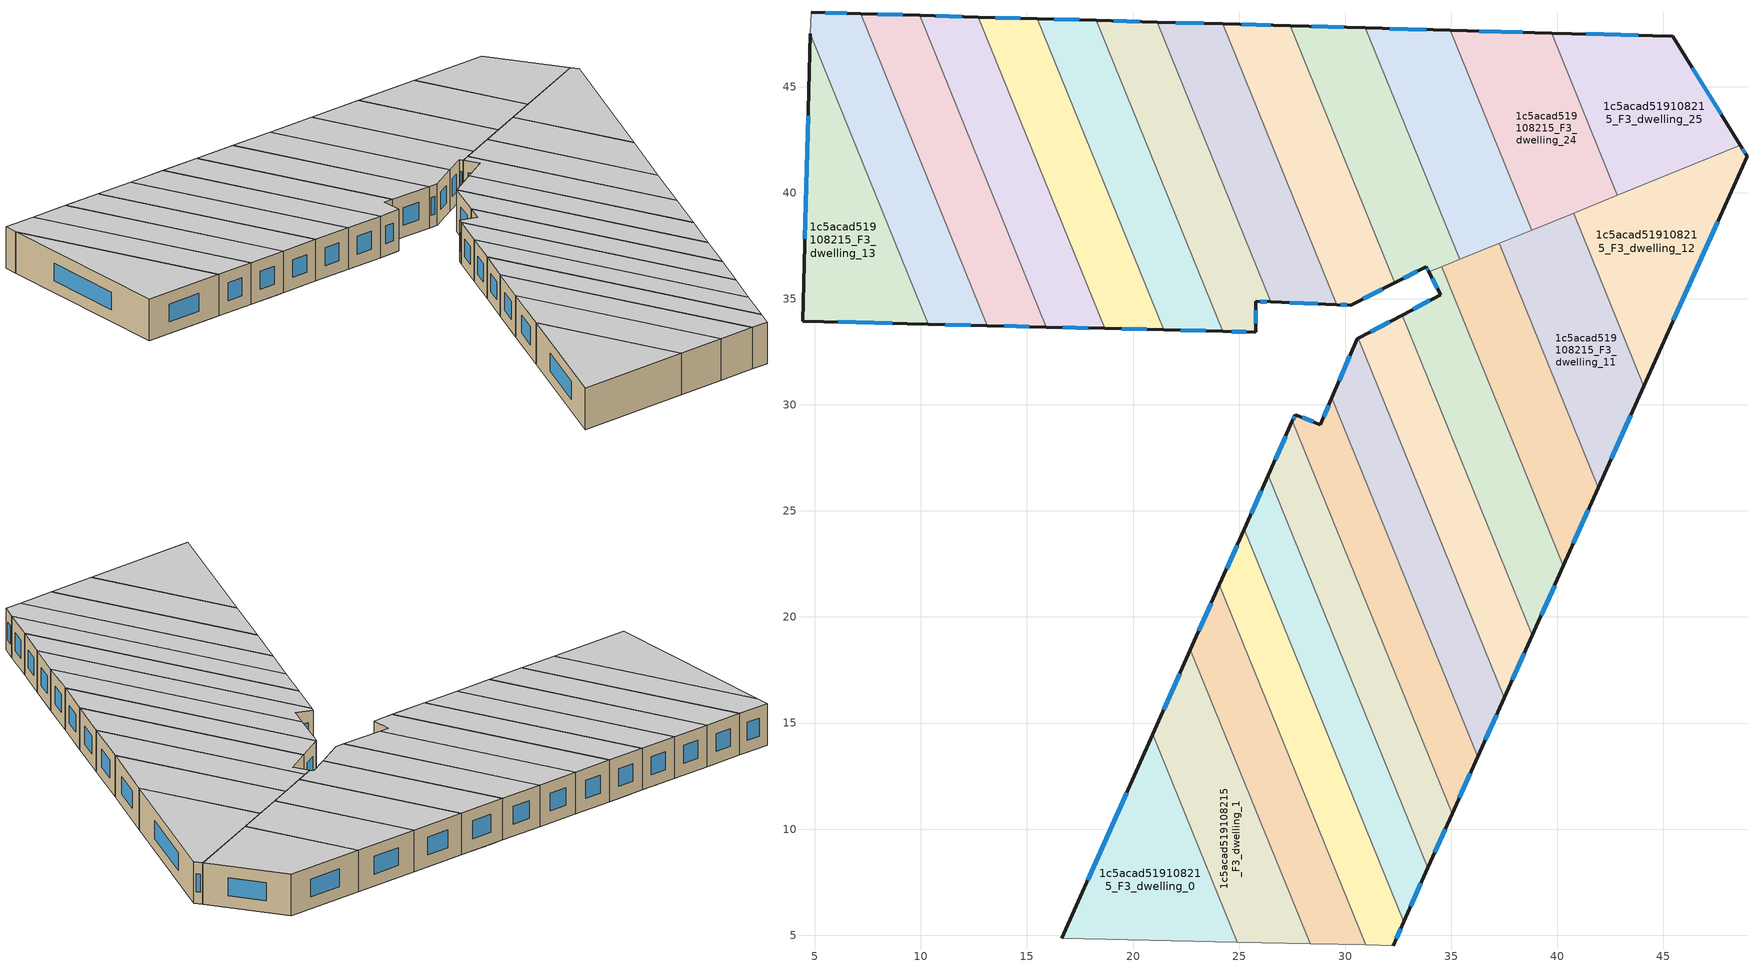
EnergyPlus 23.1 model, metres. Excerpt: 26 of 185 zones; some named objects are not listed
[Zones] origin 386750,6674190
1c5acad519108215_F3_dwelling_0
 floor to 1c5acad519108215_F2_dwelling_0 (EU_floor_Construction): 20.93,14.48 24.91,4.67 16.63,4.85 z9
 wall outside (EU_wall_Construction): 20.93,14.48 16.63,4.85 z9:12
 wall adiabatic (EU_wall_Construction): 16.63,4.85 24.91,4.67 z9:12
 wall to 1c5acad519108215_F3_dwelling_1 (EU_wall_Construction): 24.91,4.67 20.93,14.48 z9:12
 window (EU_Window_Construction): 19.7,11.72 17.86,7.6 z9.86:11.14
 ceiling to 1c5acad519108215_F4_dwelling_0 (EU_floor_Construction): 24.91,4.67 20.93,14.48 16.63,4.85 z12
1c5acad519108215_F3_dwelling_1
 floor to 1c5acad519108215_F2_dwelling_1 (EU_floor_Construction): 22.71,18.46 28.34,4.59 24.91,4.67 20.93,14.48 z9
 wall outside (EU_wall_Construction): 22.71,18.46 20.93,14.48 z9:12
 wall to 1c5acad519108215_F3_dwelling_2 (EU_wall_Construction): 28.34,4.59 22.71,18.46 z9:12
 wall adiabatic (EU_wall_Construction): 24.91,4.67 28.34,4.59 z9:12
 window (EU_Window_Construction): 22.2,17.33 21.44,15.62 z9.86:11.14
 ceiling to 1c5acad519108215_F4_dwelling_1 (EU_floor_Construction): 28.34,4.59 22.71,18.46 20.93,14.48 24.91,4.67 z12
1c5acad519108215_F3_dwelling_10
 floor to 1c5acad519108215_F2_dwelling_10 (EU_floor_Construction): 37.26,37.61 41.94,26.1 40.29,22.42 34.56,36.51 z9
 wall outside (EU_wall_Construction): 40.29,22.42 41.94,26.1 z9:12
 wall to 1c5acad519108215_F3_dwelling_9 (EU_wall_Construction): 34.56,36.51 40.29,22.42 z9:12
 wall to 1c5acad519108215_F3_dwelling_11 (EU_wall_Construction): 41.94,26.1 37.26,37.61 z9:12
 wall to 1c5acad519108215_F3_dwelling_23 (EU_wall_Construction): 37.26,37.61 35.39,36.85 z9:12
 wall to 1c5acad519108215_F3_dwelling_22 (EU_wall_Construction): 35.39,36.85 34.56,36.51 z9:12
 window (EU_Window_Construction): 40.76,23.47 41.47,25.05 z9.86:11.14
 ceiling to 1c5acad519108215_F4_dwelling_10 (EU_floor_Construction): 40.29,22.42 41.94,26.1 37.26,37.61 34.56,36.51 z12
1c5acad519108215_F3_dwelling_11
 floor to 1c5acad519108215_F2_dwelling_11 (EU_floor_Construction): 40.78,39.04 44.09,30.88 41.94,26.1 37.26,37.61 z9
 wall outside (EU_wall_Construction): 41.94,26.1 44.09,30.88 z9:12
 wall to 1c5acad519108215_F3_dwelling_12 (EU_wall_Construction): 44.09,30.88 40.78,39.04 z9:12
 wall to 1c5acad519108215_F3_dwelling_24 (EU_wall_Construction): 40.78,39.04 38.79,38.23 z9:12
 wall to 1c5acad519108215_F3_dwelling_23 (EU_wall_Construction): 38.79,38.23 37.26,37.61 z9:12
 window (EU_Window_Construction): 42.55,27.46 43.47,29.52 z9.86:11.14
 ceiling to 1c5acad519108215_F4_dwelling_11 (EU_floor_Construction): 41.94,26.1 44.09,30.88 40.78,39.04 37.26,37.61 z12
1c5acad519108215_F3_dwelling_12
 floor to 1c5acad519108215_F2_dwelling_12 (EU_floor_Construction): 48.62,42.23 48.94,41.71 44.09,30.88 40.78,39.04 z9
 wall outside (EU_wall_Construction): 44.09,30.88 48.94,41.71 48.62,42.23 z9:12
 wall to 1c5acad519108215_F3_dwelling_25 (EU_wall_Construction): 48.62,42.23 42.84,39.87 z9:12
 wall to 1c5acad519108215_F3_dwelling_24 (EU_wall_Construction): 42.84,39.88 40.77,39.04 z9:12
 window (EU_Window_Construction): 48.85,41.86 48.71,42.08 / 45.47,33.98 47.55,38.62 z9.86:11.14
 ceiling to 1c5acad519108215_F4_dwelling_12 (EU_floor_Construction): 44.09,30.88 48.94,41.71 48.62,42.23 40.78,39.04 z12
1c5acad519108215_F3_dwelling_13
 floor to 1c5acad519108215_F2_dwelling_13 (EU_floor_Construction): 4.78,47 10.14,33.81 4.42,33.95 z9
 floor to 1c5acad519108215_F2_dwelling_14 (EU_floor_Construction): 4.8,47.49 10.36,33.8 10.14,33.81 4.78,47 z9
 wall outside (EU_wall_Construction): 4.8,47.49 4.42,33.95 10.36,33.8 z9:12
 wall to 1c5acad519108215_F3_dwelling_14 (EU_wall_Construction): 10.36,33.8 4.8,47.49 z9:12
 window (EU_Window_Construction): 6.12,33.91 8.66,33.84 / 4.69,43.62 4.53,37.82 z9.86:11.14
 ceiling to 1c5acad519108215_F4_dwelling_13 (EU_floor_Construction): 10.36,33.8 4.8,47.49 4.42,33.95 z12
1c5acad519108215_F3_dwelling_14
 floor to 1c5acad519108215_F2_dwelling_14 (EU_floor_Construction): 6.78,48.44 12.74,33.75 10.36,33.8 4.8,47.49 4.83,48.5 z9
 floor to 1c5acad519108215_F2_dwelling_15 (EU_floor_Construction): 7.17,48.43 13.14,33.74 12.74,33.75 6.78,48.44 z9
 wall outside (EU_wall_Construction): 7.17,48.43 4.83,48.5 / 10.36,33.8 13.14,33.74 z9:12
 wall to 1c5acad519108215_F3_dwelling_15 (EU_wall_Construction): 13.14,33.74 7.17,48.43 z9:12
 wall adiabatic (EU_wall_Construction): 4.83,48.5 4.8,47.49 z9:12
 window (EU_Window_Construction): 6.5,48.45 5.5,48.48 / 11.15,33.78 12.35,33.75 z9.86:11.14
 ceiling to 1c5acad519108215_F4_dwelling_14 (EU_floor_Construction): 13.14,33.74 7.17,48.43 4.83,48.5 4.8,47.49 10.36,33.8 z12
1c5acad519108215_F3_dwelling_15
 floor to 1c5acad519108215_F2_dwelling_16 (EU_floor_Construction): 9.94,48.35 15.91,33.67 15.31,33.68 9.35,48.37 z9
 floor adiabatic (EU_floor_Construction): 9.94,48.35 9.35,48.37 15.31,33.68 13.14,33.74 7.17,48.43 z9
 wall outside (EU_wall_Construction): 13.14,33.74 15.91,33.67 / 9.94,48.35 7.17,48.43 z9:12
 wall to 1c5acad519108215_F3_dwelling_16 (EU_wall_Construction): 15.91,33.67 9.94,48.35 z9:12
 window (EU_Window_Construction): 13.93,33.72 15.12,33.69 / 9.15,48.38 7.96,48.41 z9.86:11.14
 ceiling to 1c5acad519108215_F4_dwelling_15 (EU_floor_Construction): 15.91,33.67 9.94,48.35 7.17,48.43 13.14,33.74 z12
1c5acad519108215_F3_dwelling_16
 floor adiabatic (EU_floor_Construction): 12.71,48.28 18.68,33.6 15.91,33.67 9.94,48.35 z9
 wall outside (EU_wall_Construction): 15.91,33.67 18.68,33.6 / 12.71,48.28 9.94,48.35 z9:12
 wall to 1c5acad519108215_F3_dwelling_17 (EU_wall_Construction): 18.68,33.6 12.71,48.28 z9:12
 window (EU_Window_Construction): 16.7,33.65 17.88,33.62 / 11.92,48.3 10.73,48.33 z9.86:11.14
 ceiling to 1c5acad519108215_F4_dwelling_16 (EU_floor_Construction): 18.68,33.6 12.71,48.28 9.94,48.35 15.91,33.67 z12
1c5acad519108215_F3_dwelling_17
 floor adiabatic (EU_floor_Construction): 14.5,48.23 20.46,33.56 18.68,33.6 12.71,48.28 z9
 floor to 1c5acad519108215_F2_dwelling_18 (EU_floor_Construction): 15.49,48.2 21.45,33.53 20.46,33.56 14.5,48.23 z9
 wall outside (EU_wall_Construction): 18.68,33.6 21.45,33.53 / 15.49,48.2 12.71,48.28 z9:12
 wall to 1c5acad519108215_F3_dwelling_18 (EU_wall_Construction): 21.45,33.53 15.49,48.2 z9:12
 window (EU_Window_Construction): 19.47,33.58 20.66,33.55 / 14.7,48.22 13.51,48.25 z9.86:11.14
 ceiling to 1c5acad519108215_F4_dwelling_17 (EU_floor_Construction): 21.45,33.53 15.49,48.2 12.71,48.28 18.68,33.6 z12
1c5acad519108215_F3_dwelling_18
 floor to 1c5acad519108215_F2_dwelling_18 (EU_floor_Construction): 17.08,48.15 23.03,33.49 21.45,33.53 15.49,48.2 z9
 floor to 1c5acad519108215_F2_dwelling_19 (EU_floor_Construction): 18.27,48.12 24.22,33.46 23.03,33.49 17.08,48.15 z9
 wall outside (EU_wall_Construction): 21.45,33.53 24.22,33.46 / 18.27,48.12 15.49,48.2 z9:12
 wall to 1c5acad519108215_F3_dwelling_19 (EU_wall_Construction): 24.22,33.46 18.27,48.12 z9:12
 window (EU_Window_Construction): 22.24,33.51 23.43,33.48 / 17.47,48.14 16.28,48.18 z9.86:11.14
 ceiling to 1c5acad519108215_F4_dwelling_18 (EU_floor_Construction): 24.22,33.46 18.27,48.12 15.49,48.2 21.45,33.53 z12
1c5acad519108215_F3_dwelling_19
 floor to 1c5acad519108215_F2_dwelling_19 (EU_floor_Construction): 19.65,48.08 25.61,33.43 24.22,33.46 18.27,48.12 z9
 floor to 1c5acad519108215_F2_dwelling_20 (EU_floor_Construction): 21.15,48.04 26.5,34.85 25.79,34.88 25.78,33.43 25.61,33.43 19.65,48.08 z9
 wall outside (EU_wall_Construction): 21.15,48.04 18.27,48.12 / 24.22,33.46 25.78,33.43 25.79,34.88 26.5,34.85 z9:12
 wall to 1c5acad519108215_F3_dwelling_20 (EU_wall_Construction): 26.5,34.85 21.15,48.04 z9:12
 window (EU_Window_Construction): 20.32,48.06 19.09,48.1 / 26,34.87 26.3,34.85 / 25.78,33.84 25.79,34.46 / 24.66,33.45 25.33,33.44 z9.86:11.14
 ceiling to 1c5acad519108215_F4_dwelling_19 (EU_floor_Construction): 25.78,33.43 25.79,34.88 26.5,34.85 21.15,48.04 18.27,48.12 24.22,33.46 z12
1c5acad519108215_F3_dwelling_2
 floor to 1c5acad519108215_F2_dwelling_2 (EU_floor_Construction): 24.08,21.53 30.98,4.54 28.34,4.59 22.71,18.46 z9
 wall outside (EU_wall_Construction): 24.08,21.53 22.71,18.46 z9:12
 wall to 1c5acad519108215_F3_dwelling_3 (EU_wall_Construction): 30.98,4.54 24.08,21.53 z9:12
 wall adiabatic (EU_wall_Construction): 28.34,4.59 30.98,4.54 z9:12
 window (EU_Window_Construction): 23.69,20.65 23.1,19.34 z9.86:11.14
 ceiling to 1c5acad519108215_F4_dwelling_2 (EU_floor_Construction): 30.98,4.54 24.08,21.53 22.71,18.46 28.34,4.59 z12
1c5acad519108215_F3_dwelling_20
 floor to 1c5acad519108215_F2_dwelling_21 (EU_floor_Construction): 24.23,47.96 29.6,34.73 27.83,34.8 22.47,48 z9
 floor to 1c5acad519108215_F2_dwelling_20 (EU_floor_Construction): 22.47,48 27.83,34.8 26.5,34.85 21.15,48.04 z9
 wall outside (EU_wall_Construction): 26.5,34.85 29.6,34.73 / 24.23,47.96 21.15,48.04 z9:12
 wall to 1c5acad519108215_F3_dwelling_21 (EU_wall_Construction): 29.6,34.73 24.23,47.96 z9:12
 window (EU_Window_Construction): 27.39,34.81 28.72,34.76 / 23.35,47.98 22.03,48.02 z9.86:11.14
 ceiling to 1c5acad519108215_F4_dwelling_20 (EU_floor_Construction): 29.6,34.73 24.23,47.96 21.15,48.04 26.5,34.85 z12
1c5acad519108215_F3_dwelling_21
 floor to 1c5acad519108215_F2_dwelling_21 (EU_floor_Construction): 25.33,47.93 30.62,34.91 30.91,35.03 30.27,34.7 29.6,34.73 24.23,47.96 z9
 floor adiabatic (EU_floor_Construction): 27.41,47.87 32.33,35.76 30.91,35.03 30.62,34.91 25.33,47.93 z9
 wall outside (EU_wall_Construction): 27.41,47.87 24.23,47.96 / 29.6,34.73 30.27,34.7 32.33,35.76 z9:12
 wall to 1c5acad519108215_F3_dwelling_22 (EU_wall_Construction): 32.33,35.76 27.41,47.87 z9:12
 window (EU_Window_Construction): 26.5,47.89 25.14,47.93 / 30.85,35 31.74,35.46 / 29.79,34.72 30.08,34.71 z9.86:11.14
 ceiling to 1c5acad519108215_F4_dwelling_21 (EU_floor_Construction): 32.33,35.76 27.41,47.87 24.23,47.96 29.6,34.73 30.27,34.7 z12
1c5acad519108215_F3_dwelling_22
 floor to 1c5acad519108215_F2_dwelling_23 (EU_floor_Construction): 30.96,47.77 35.39,36.85 33.94,36.26 33.81,36.52 33.13,36.17 28.39,47.84 z9
 floor to 1c5acad519108215_F2_dwelling_22 (EU_floor_Construction): 28.39,47.84 33.13,36.17 32.33,35.76 27.41,47.87 z9
 wall outside (EU_wall_Construction): 32.33,35.76 33.81,36.52 33.94,36.26 / 30.96,47.77 27.41,47.87 z9:12
 wall to 1c5acad519108215_F3_dwelling_23 (EU_wall_Construction): 35.39,36.85 30.96,47.77 z9:12
 wall to 1c5acad519108215_F3_dwelling_9 (EU_wall_Construction): 33.94,36.26 34.56,36.52 z9:12
 window (EU_Window_Construction): 33.85,36.44 33.91,36.34 / 32.75,35.97 33.39,36.3 / 29.94,47.8 28.42,47.84 z9.86:11.14
 ceiling to 1c5acad519108215_F4_dwelling_22 (EU_floor_Construction): 35.39,36.85 30.96,47.77 27.41,47.87 32.33,35.76 33.81,36.52 33.94,36.26 z12
1c5acad519108215_F3_dwelling_23
 floor to 1c5acad519108215_F2_dwelling_23 (EU_floor_Construction): 31.77,47.75 36.08,37.13 35.39,36.85 30.96,47.77 z9
 floor to 1c5acad519108215_F2_dwelling_24 (EU_floor_Construction): 34.96,47.66 38.79,38.23 36.08,37.13 31.77,47.75 z9
 wall outside (EU_wall_Construction): 34.96,47.66 30.96,47.77 z9:12
 wall to 1c5acad519108215_F3_dwelling_24 (EU_wall_Construction): 38.79,38.23 34.96,47.66 z9:12
 window (EU_Window_Construction): 33.82,47.69 32.1,47.74 z9.86:11.14
 ceiling to 1c5acad519108215_F4_dwelling_23 (EU_floor_Construction): 38.79,38.23 34.96,47.66 30.96,47.77 35.39,36.85 z12
1c5acad519108215_F3_dwelling_24
 floor to 1c5acad519108215_F2_dwelling_25 (EU_floor_Construction): 39.73,47.52 42.83,39.88 39.32,38.45 35.58,47.64 z9
 floor to 1c5acad519108215_F2_dwelling_24 (EU_floor_Construction): 35.58,47.64 39.32,38.45 38.79,38.23 34.96,47.66 z9
 wall outside (EU_wall_Construction): 39.73,47.53 34.96,47.66 z9:12
 wall to 1c5acad519108215_F3_dwelling_25 (EU_wall_Construction): 42.84,39.88 39.73,47.53 z9:12
 window (EU_Window_Construction): 38.36,47.56 36.32,47.62 z9.86:11.14
 ceiling to 1c5acad519108215_F4_dwelling_24 (EU_floor_Construction): 42.84,39.88 39.73,47.53 34.96,47.66 38.79,38.23 z12
1c5acad519108215_F3_dwelling_25
 floor to 1c5acad519108215_F2_dwelling_26 (EU_floor_Construction): 45.45,47.37 48.62,42.23 43.16,40.01 40.11,47.51 z9
 floor to 1c5acad519108215_F2_dwelling_25 (EU_floor_Construction): 40.11,47.51 43.16,40.01 42.84,39.88 39.73,47.52 z9
 wall outside (EU_wall_Construction): 48.62,42.23 45.45,47.37 39.73,47.53 z9:12
 window (EU_Window_Construction): 43.81,47.41 41.36,47.48 / 47.72,43.7 46.36,45.9 z9.86:11.14
 ceiling to 1c5acad519108215_F4_dwelling_25 (EU_floor_Construction): 48.62,42.23 45.45,47.37 39.73,47.53 42.84,39.88 z12
1c5acad519108215_F3_dwelling_3
 floor to 1c5acad519108215_F2_dwelling_3 (EU_floor_Construction): 25.24,24.14 32.76,5.63 32.26,4.51 30.98,4.54 24.08,21.53 z9
 wall outside (EU_wall_Construction): 25.24,24.14 24.08,21.53 / 32.26,4.51 32.76,5.63 z9:12
 wall to 1c5acad519108215_F3_dwelling_4 (EU_wall_Construction): 32.76,5.63 25.24,24.14 z9:12
 wall adiabatic (EU_wall_Construction): 30.98,4.54 32.26,4.51 z9:12
 window (EU_Window_Construction): 24.91,23.39 24.41,22.27 / 32.4,4.83 32.62,5.31 z9.86:11.14
 ceiling to 1c5acad519108215_F4_dwelling_3 (EU_floor_Construction): 32.26,4.51 32.76,5.63 25.24,24.14 24.08,21.53 30.98,4.54 z12
1c5acad519108215_F3_dwelling_4
 floor to 1c5acad519108215_F2_dwelling_4 (EU_floor_Construction): 26.38,26.69 33.9,8.17 32.76,5.63 25.24,24.14 z9
 wall outside (EU_wall_Construction): 32.76,5.63 33.9,8.17 / 26.38,26.69 25.24,24.14 z9:12
 wall to 1c5acad519108215_F3_dwelling_5 (EU_wall_Construction): 33.9,8.17 26.38,26.69 z9:12
 window (EU_Window_Construction): 33.09,6.36 33.57,7.45 / 26.05,25.96 25.57,24.87 z9.86:11.14
 ceiling to 1c5acad519108215_F4_dwelling_4 (EU_floor_Construction): 32.76,5.63 33.9,8.17 26.38,26.69 25.24,24.14 z12
1c5acad519108215_F3_dwelling_5
 floor to 1c5acad519108215_F2_dwelling_5 (EU_floor_Construction): 27.52,29.24 35.04,10.71 33.9,8.17 26.38,26.69 z9
 wall outside (EU_wall_Construction): 33.9,8.17 35.04,10.71 / 27.52,29.24 26.38,26.69 z9:12
 wall to 1c5acad519108215_F3_dwelling_6 (EU_wall_Construction): 35.04,10.71 27.52,29.24 z9:12
 window (EU_Window_Construction): 34.23,8.9 34.72,9.99 / 27.19,28.51 26.7,27.42 z9.86:11.14
 ceiling to 1c5acad519108215_F4_dwelling_5 (EU_floor_Construction): 33.9,8.17 35.04,10.71 27.52,29.24 26.38,26.69 z12
1c5acad519108215_F3_dwelling_6
 floor to 1c5acad519108215_F2_dwelling_6 (EU_floor_Construction): 29.38,30.34 36.25,13.42 35.04,10.71 27.52,29.24 27.65,29.54 28.82,29.06 z9
 wall outside (EU_wall_Construction): 35.04,10.71 36.25,13.42 / 29.38,30.34 28.82,29.06 27.65,29.54 27.52,29.24 z9:12
 wall to 1c5acad519108215_F3_dwelling_7 (EU_wall_Construction): 36.25,13.42 29.38,30.34 z9:12
 window (EU_Window_Construction): 35.39,11.49 35.91,12.64 / 27.61,29.46 27.56,29.33 / 28.49,29.2 27.99,29.4 / 29.22,29.98 28.98,29.43 z9.86:11.14
 ceiling to 1c5acad519108215_F4_dwelling_6 (EU_floor_Construction): 35.04,10.71 36.25,13.42 29.38,30.34 28.82,29.06 27.65,29.54 27.52,29.24 z12
1c5acad519108215_F3_dwelling_7
 floor to 1c5acad519108215_F2_dwelling_7 (EU_floor_Construction): 30.61,33.14 37.5,16.19 36.25,13.42 29.38,30.34 30.57,33.11 z9
 wall outside (EU_wall_Construction): 36.25,13.42 37.5,16.19 / 30.61,33.14 30.57,33.11 29.38,30.34 z9:12
 wall to 1c5acad519108215_F3_dwelling_8 (EU_wall_Construction): 37.5,16.19 30.61,33.14 z9:12
 window (EU_Window_Construction): 36.61,14.21 37.14,15.4 / 30.23,32.32 29.72,31.14 z9.86:11.14
 ceiling to 1c5acad519108215_F4_dwelling_7 (EU_floor_Construction): 36.25,13.42 37.5,16.19 30.61,33.14 30.57,33.11 29.38,30.34 z12
1c5acad519108215_F3_dwelling_8
 floor to 1c5acad519108215_F2_dwelling_8 (EU_floor_Construction): 32.68,34.23 38.82,19.13 37.5,16.19 30.61,33.14 z9
 wall outside (EU_wall_Construction): 32.68,34.23 30.61,33.14 / 37.5,16.19 38.82,19.13 z9:12
 wall to 1c5acad519108215_F3_dwelling_9 (EU_wall_Construction): 38.82,19.13 32.68,34.23 z9:12
 window (EU_Window_Construction): 32.09,33.92 31.21,33.45 / 37.87,17.03 38.44,18.29 z9.86:11.14
 ceiling to 1c5acad519108215_F4_dwelling_8 (EU_floor_Construction): 37.5,16.19 38.82,19.13 32.68,34.23 30.61,33.14 z12
1c5acad519108215_F3_dwelling_9
 floor to 1c5acad519108215_F2_dwelling_9 (EU_floor_Construction): 34.56,36.51 40.29,22.42 38.82,19.13 32.68,34.23 34.5,35.19 33.94,36.26 z9
 wall outside (EU_wall_Construction): 38.82,19.13 40.29,22.42 / 33.94,36.26 34.5,35.19 32.68,34.23 z9:12
 window (EU_Window_Construction): 39.24,20.07 39.87,21.48 / 33.98,34.92 33.2,34.51 / 34.1,35.96 34.34,35.5 z9.86:11.14
 ceiling to 1c5acad519108215_F4_dwelling_9 (EU_floor_Construction): 38.82,19.13 40.29,22.42 34.56,36.51 33.94,36.26 34.5,35.19 32.68,34.23 z12
[Building]
EU S2 Campaign: North Axis=0; Terrain=City; Solar Distribution=FullExterior
[Site:Location]
Helsinki-Vantaa.AP: Latitude=60.317; Longitude=24.963; Time Zone=2; Elevation=54.6
[SizingPeriod:WeatherFileDays]
AnnualSizingPeriod: Begin Month=1; Begin Day of Month=1; End Month=12; End Day of Month=31; Day of Week for Start Day=Monday; Use Weather File Daylight Saving Period=No; Use Weather File Rain and Snow Indicators=No
[MATERIAL]
EU_InternalMass_Material: Roughness=MediumRough; Thickness=0.1; Conductivity=1; Density=1800; Specific Heat=900; Thermal Absorptance=0.9; Solar Absorptance=0.7; Visible Absorptance=0.7
[MATERIAL:NOMASS] Roughness=MediumRough; Thermal Absorptance=0.9; Solar Absorptance=0.7; Visible Absorptance=0.7
Name | Thermal Resistance
EU_wall_NoMass | 1.10183
EU_floor_NoMass | 1.70606
[WINDOWMATERIAL:SIMPLEGLAZINGSYSTEM]
EU_Window_SimpleGlazing: UFactor=3.11035; Solar Heat Gain Coefficient=0.8; Visible Transmittance=0.8
[CONSTRUCTION]
EU_wall_Construction: EU_wall_NoMass
EU_floor_Construction: EU_floor_NoMass
EU_Window_Construction: EU_Window_SimpleGlazing
EU_InternalMass_Construction: EU_InternalMass_Material
[ZONE] Type=1; Multiplier=1; Ceiling Height=autocalculate; Floor Area=autocalculate; Part of Total Floor Area=Yes
Name | Volume
1c5acad519108215_F3_dwelling_0 | 120.739
1c5acad519108215_F3_dwelling_1 | 120.759
1c5acad519108215_F3_dwelling_10; 1c5acad519108215_F3_dwelling_12 | 120.743
1c5acad519108215_F3_dwelling_11 | 120.72
1c5acad519108215_F3_dwelling_13 | 120.735
1c5acad519108215_F3_dwelling_14; 1c5acad519108215_F3_dwelling_4 | 120.749
1c5acad519108215_F3_dwelling_15 | 120.772
1c5acad519108215_F3_dwelling_16 | 120.729
1c5acad519108215_F3_dwelling_17 | 120.756
1c5acad519108215_F3_dwelling_18 | 120.74
1c5acad519108215_F3_dwelling_19 | 120.725
1c5acad519108215_F3_dwelling_2 | 120.761
1c5acad519108215_F3_dwelling_20 | 120.754
1c5acad519108215_F3_dwelling_21 | 120.837
1c5acad519108215_F3_dwelling_22; 1c5acad519108215_F3_dwelling_6 | 120.732
1c5acad519108215_F3_dwelling_23 | 120.753
1c5acad519108215_F3_dwelling_24 | 120.724
1c5acad519108215_F3_dwelling_25; 1c5acad519108215_F3_dwelling_9 | 120.752
1c5acad519108215_F3_dwelling_3 | 120.679
1c5acad519108215_F3_dwelling_5 | 120.764
1c5acad519108215_F3_dwelling_7 | 120.77
1c5acad519108215_F3_dwelling_8 | 120.693
[INTERNALMASS] Construction=EU_InternalMass_Construction
Name | Zone or ZoneList | Surface Area
1c5acad519108215_F3_dwelling_0_EU_InternalMass | 1c5acad519108215_F3_dwelling_0 | 40.2464
1c5acad519108215_F3_dwelling_1_EU_InternalMass | 1c5acad519108215_F3_dwelling_1 | 40.2529
1c5acad519108215_F3_dwelling_2_EU_InternalMass | 1c5acad519108215_F3_dwelling_2 | 40.2536
1c5acad519108215_F3_dwelling_3_EU_InternalMass | 1c5acad519108215_F3_dwelling_3 | 40.2266
1c5acad519108215_F3_dwelling_4_EU_InternalMass | 1c5acad519108215_F3_dwelling_4 | 40.2498
1c5acad519108215_F3_dwelling_5_EU_InternalMass | 1c5acad519108215_F3_dwelling_5 | 40.2547
1c5acad519108215_F3_dwelling_6_EU_InternalMass | 1c5acad519108215_F3_dwelling_6 | 40.2435
1c5acad519108215_F3_dwelling_7_EU_InternalMass | 1c5acad519108215_F3_dwelling_7 | 40.2566
1c5acad519108215_F3_dwelling_8_EU_InternalMass | 1c5acad519108215_F3_dwelling_8 | 40.231
1c5acad519108215_F3_dwelling_9_EU_InternalMass | 1c5acad519108215_F3_dwelling_9 | 40.2504
1c5acad519108215_F3_dwelling_10_EU_InternalMass | 1c5acad519108215_F3_dwelling_10 | 40.2476
1c5acad519108215_F3_dwelling_11_EU_InternalMass | 1c5acad519108215_F3_dwelling_11 | 40.2414
1c5acad519108215_F3_dwelling_12_EU_InternalMass | 1c5acad519108215_F3_dwelling_12 | 40.2478
1c5acad519108215_F3_dwelling_13_EU_InternalMass | 1c5acad519108215_F3_dwelling_13 | 40.2454
1c5acad519108215_F3_dwelling_14_EU_InternalMass | 1c5acad519108215_F3_dwelling_14 | 40.2499
1c5acad519108215_F3_dwelling_15_EU_InternalMass | 1c5acad519108215_F3_dwelling_15 | 40.2571
1c5acad519108215_F3_dwelling_16_EU_InternalMass | 1c5acad519108215_F3_dwelling_16 | 40.2427
1c5acad519108215_F3_dwelling_17_EU_InternalMass | 1c5acad519108215_F3_dwelling_17 | 40.252
1c5acad519108215_F3_dwelling_18_EU_InternalMass | 1c5acad519108215_F3_dwelling_18 | 40.2466
1c5acad519108215_F3_dwelling_19_EU_InternalMass | 1c5acad519108215_F3_dwelling_19 | 40.2419
1c5acad519108215_F3_dwelling_20_EU_InternalMass | 1c5acad519108215_F3_dwelling_20 | 40.2514
1c5acad519108215_F3_dwelling_21_EU_InternalMass | 1c5acad519108215_F3_dwelling_21 | 40.2799
1c5acad519108215_F3_dwelling_22_EU_InternalMass | 1c5acad519108215_F3_dwelling_22 | 40.2441
1c5acad519108215_F3_dwelling_23_EU_InternalMass | 1c5acad519108215_F3_dwelling_23 | 40.2509
1c5acad519108215_F3_dwelling_24_EU_InternalMass | 1c5acad519108215_F3_dwelling_24 | 40.2414
1c5acad519108215_F3_dwelling_25_EU_InternalMass | 1c5acad519108215_F3_dwelling_25 | 40.2508
[OTHEREQUIPMENT] Fuel Type=Electricity; Design Level Calculation Method=Watts/Area; Power per Zone Floor Area=1; Fraction Latent=0; Fraction Radiant=0; Fraction Lost=0; Carbon Dioxide Generation Rate=0; EndUse Subcategory=EU_Step8_InternalGains
Name | Zone or ZoneList or Space or SpaceList | Schedule
EU_Step8_InternalGain_1c5acad519108215_F3_dwelling_0_f000 | 1c5acad519108215_F3_dwelling_0 | EU_Step8_GainSchedule_1c5acad519108215_F3_dwelling_0_f000
EU_Step8_InternalGain_1c5acad519108215_F3_dwelling_1_f000 | 1c5acad519108215_F3_dwelling_1 | EU_Step8_GainSchedule_1c5acad519108215_F3_dwelling_1_f000
EU_Step8_InternalGain_1c5acad519108215_F3_dwelling_2_f000 | 1c5acad519108215_F3_dwelling_2 | EU_Step8_GainSchedule_1c5acad519108215_F3_dwelling_2_f000
EU_Step8_InternalGain_1c5acad519108215_F3_dwelling_3_f000 | 1c5acad519108215_F3_dwelling_3 | EU_Step8_GainSchedule_1c5acad519108215_F3_dwelling_3_f000
EU_Step8_InternalGain_1c5acad519108215_F3_dwelling_4_f000 | 1c5acad519108215_F3_dwelling_4 | EU_Step8_GainSchedule_1c5acad519108215_F3_dwelling_4_f000
EU_Step8_InternalGain_1c5acad519108215_F3_dwelling_5_f000 | 1c5acad519108215_F3_dwelling_5 | EU_Step8_GainSchedule_1c5acad519108215_F3_dwelling_5_f000
EU_Step8_InternalGain_1c5acad519108215_F3_dwelling_6_f000 | 1c5acad519108215_F3_dwelling_6 | EU_Step8_GainSchedule_1c5acad519108215_F3_dwelling_6_f000
EU_Step8_InternalGain_1c5acad519108215_F3_dwelling_7_f000 | 1c5acad519108215_F3_dwelling_7 | EU_Step8_GainSchedule_1c5acad519108215_F3_dwelling_7_f000
EU_Step8_InternalGain_1c5acad519108215_F3_dwelling_8_f000 | 1c5acad519108215_F3_dwelling_8 | EU_Step8_GainSchedule_1c5acad519108215_F3_dwelling_8_f000
EU_Step8_InternalGain_1c5acad519108215_F3_dwelling_9_f000 | 1c5acad519108215_F3_dwelling_9 | EU_Step8_GainSchedule_1c5acad519108215_F3_dwelling_9_f000
EU_Step8_InternalGain_1c5acad519108215_F3_dwelling_10_f000 | 1c5acad519108215_F3_dwelling_10 | EU_Step8_GainSchedule_1c5acad519108215_F3_dwelling_10_f000
EU_Step8_InternalGain_1c5acad519108215_F3_dwelling_11_f000 | 1c5acad519108215_F3_dwelling_11 | EU_Step8_GainSchedule_1c5acad519108215_F3_dwelling_11_f000
EU_Step8_InternalGain_1c5acad519108215_F3_dwelling_12_f000 | 1c5acad519108215_F3_dwelling_12 | EU_Step8_GainSchedule_1c5acad519108215_F3_dwelling_12_f000
EU_Step8_InternalGain_1c5acad519108215_F3_dwelling_13_f000 | 1c5acad519108215_F3_dwelling_13 | EU_Step8_GainSchedule_1c5acad519108215_F3_dwelling_13_f000
EU_Step8_InternalGain_1c5acad519108215_F3_dwelling_14_f000 | 1c5acad519108215_F3_dwelling_14 | EU_Step8_GainSchedule_1c5acad519108215_F3_dwelling_14_f000
EU_Step8_InternalGain_1c5acad519108215_F3_dwelling_15_f000 | 1c5acad519108215_F3_dwelling_15 | EU_Step8_GainSchedule_1c5acad519108215_F3_dwelling_15_f000
EU_Step8_InternalGain_1c5acad519108215_F3_dwelling_16_f000 | 1c5acad519108215_F3_dwelling_16 | EU_Step8_GainSchedule_1c5acad519108215_F3_dwelling_16_f000
EU_Step8_InternalGain_1c5acad519108215_F3_dwelling_17_f000 | 1c5acad519108215_F3_dwelling_17 | EU_Step8_GainSchedule_1c5acad519108215_F3_dwelling_17_f000
EU_Step8_InternalGain_1c5acad519108215_F3_dwelling_18_f000 | 1c5acad519108215_F3_dwelling_18 | EU_Step8_GainSchedule_1c5acad519108215_F3_dwelling_18_f000
EU_Step8_InternalGain_1c5acad519108215_F3_dwelling_19_f000 | 1c5acad519108215_F3_dwelling_19 | EU_Step8_GainSchedule_1c5acad519108215_F3_dwelling_19_f000
EU_Step8_InternalGain_1c5acad519108215_F3_dwelling_20_f000 | 1c5acad519108215_F3_dwelling_20 | EU_Step8_GainSchedule_1c5acad519108215_F3_dwelling_20_f000
EU_Step8_InternalGain_1c5acad519108215_F3_dwelling_21_f000 | 1c5acad519108215_F3_dwelling_21 | EU_Step8_GainSchedule_1c5acad519108215_F3_dwelling_21_f000
EU_Step8_InternalGain_1c5acad519108215_F3_dwelling_22_f000 | 1c5acad519108215_F3_dwelling_22 | EU_Step8_GainSchedule_1c5acad519108215_F3_dwelling_22_f000
EU_Step8_InternalGain_1c5acad519108215_F3_dwelling_23_f000 | 1c5acad519108215_F3_dwelling_23 | EU_Step8_GainSchedule_1c5acad519108215_F3_dwelling_23_f000
EU_Step8_InternalGain_1c5acad519108215_F3_dwelling_24_f000 | 1c5acad519108215_F3_dwelling_24 | EU_Step8_GainSchedule_1c5acad519108215_F3_dwelling_24_f000
EU_Step8_InternalGain_1c5acad519108215_F3_dwelling_25_f000 | 1c5acad519108215_F3_dwelling_25 | EU_Step8_GainSchedule_1c5acad519108215_F3_dwelling_25_f000
[ZONEVENTILATION:DESIGNFLOWRATE] Schedule=EU_AlwaysOn; Design Flow Rate Calculation Method=AirChanges/Hour; Air Changes per Hour=0.756316; Ventilation Type=Natural; Fan Pressure Rise=0; Fan Total Efficiency=1; Constant Term Coefficient=1; Temperature Term Coefficient=0; Velocity Term Coefficient=0; Velocity Squared Term Coefficient=0; Minimum Indoor Temperature=-100; Maximum Indoor Temperature=100; Delta Temperature=-100; Minimum Outdoor Temperature=-100; Maximum Outdoor Temperature=100; Maximum Wind Speed=40
Name | Zone or ZoneList or Space or SpaceList
EU_ConstantAir_1c5acad519108215_F3_dwelling_0 | 1c5acad519108215_F3_dwelling_0
EU_ConstantAir_1c5acad519108215_F3_dwelling_1 | 1c5acad519108215_F3_dwelling_1
EU_ConstantAir_1c5acad519108215_F3_dwelling_2 | 1c5acad519108215_F3_dwelling_2
EU_ConstantAir_1c5acad519108215_F3_dwelling_3 | 1c5acad519108215_F3_dwelling_3
EU_ConstantAir_1c5acad519108215_F3_dwelling_4 | 1c5acad519108215_F3_dwelling_4
EU_ConstantAir_1c5acad519108215_F3_dwelling_5 | 1c5acad519108215_F3_dwelling_5
EU_ConstantAir_1c5acad519108215_F3_dwelling_6 | 1c5acad519108215_F3_dwelling_6
EU_ConstantAir_1c5acad519108215_F3_dwelling_7 | 1c5acad519108215_F3_dwelling_7
EU_ConstantAir_1c5acad519108215_F3_dwelling_8 | 1c5acad519108215_F3_dwelling_8
EU_ConstantAir_1c5acad519108215_F3_dwelling_9 | 1c5acad519108215_F3_dwelling_9
EU_ConstantAir_1c5acad519108215_F3_dwelling_10 | 1c5acad519108215_F3_dwelling_10
EU_ConstantAir_1c5acad519108215_F3_dwelling_11 | 1c5acad519108215_F3_dwelling_11
EU_ConstantAir_1c5acad519108215_F3_dwelling_12 | 1c5acad519108215_F3_dwelling_12
EU_ConstantAir_1c5acad519108215_F3_dwelling_13 | 1c5acad519108215_F3_dwelling_13
EU_ConstantAir_1c5acad519108215_F3_dwelling_14 | 1c5acad519108215_F3_dwelling_14
EU_ConstantAir_1c5acad519108215_F3_dwelling_15 | 1c5acad519108215_F3_dwelling_15
EU_ConstantAir_1c5acad519108215_F3_dwelling_16 | 1c5acad519108215_F3_dwelling_16
EU_ConstantAir_1c5acad519108215_F3_dwelling_17 | 1c5acad519108215_F3_dwelling_17
EU_ConstantAir_1c5acad519108215_F3_dwelling_18 | 1c5acad519108215_F3_dwelling_18
EU_ConstantAir_1c5acad519108215_F3_dwelling_19 | 1c5acad519108215_F3_dwelling_19
EU_ConstantAir_1c5acad519108215_F3_dwelling_20 | 1c5acad519108215_F3_dwelling_20
EU_ConstantAir_1c5acad519108215_F3_dwelling_21 | 1c5acad519108215_F3_dwelling_21
EU_ConstantAir_1c5acad519108215_F3_dwelling_22 | 1c5acad519108215_F3_dwelling_22
EU_ConstantAir_1c5acad519108215_F3_dwelling_23 | 1c5acad519108215_F3_dwelling_23
EU_ConstantAir_1c5acad519108215_F3_dwelling_24 | 1c5acad519108215_F3_dwelling_24
EU_ConstantAir_1c5acad519108215_F3_dwelling_25 | 1c5acad519108215_F3_dwelling_25
[HVACTEMPLATE:ZONE:IDEALLOADSAIRSYSTEM] System Availability Schedule=EU_AlwaysOn; Maximum Heating Supply Air Temperature=50; Minimum Cooling Supply Air Temperature=13; Maximum Heating Supply Air Humidity Ratio=0.0156; Minimum Cooling Supply Air Humidity Ratio=0.0077; Heating Limit=NoLimit; Cooling Limit=NoLimit; Heating Availability Schedule=EU_AlwaysOn; Cooling Availability Schedule=EU_CoolingOff; Dehumidification Control Type=ConstantSensibleHeatRatio; Cooling Sensible Heat Ratio=0.7; Dehumidification Setpoint=60; Humidification Control Type=None; Humidification Setpoint=30; Outdoor Air Method=None; Outdoor Air Flow Rate per Person=0.00944; Outdoor Air Flow Rate per Zone Floor Area=0; Outdoor Air Flow Rate per Zone=0; Demand Controlled Ventilation Type=None; Outdoor Air Economizer Type=NoEconomizer; Heat Recovery Type=None; Sensible Heat Recovery Effectiveness=0.7; Latent Heat Recovery Effectiveness=0.65
Name | Template Thermostat
1c5acad519108215_F3_dwelling_0 | EU_HeatOnly_1c5acad519108215_F3_dwelling_0
1c5acad519108215_F3_dwelling_1 | EU_HeatOnly_1c5acad519108215_F3_dwelling_1
1c5acad519108215_F3_dwelling_2 | EU_HeatOnly_1c5acad519108215_F3_dwelling_2
1c5acad519108215_F3_dwelling_3 | EU_HeatOnly_1c5acad519108215_F3_dwelling_3
1c5acad519108215_F3_dwelling_4 | EU_HeatOnly_1c5acad519108215_F3_dwelling_4
1c5acad519108215_F3_dwelling_5 | EU_HeatOnly_1c5acad519108215_F3_dwelling_5
1c5acad519108215_F3_dwelling_6 | EU_HeatOnly_1c5acad519108215_F3_dwelling_6
1c5acad519108215_F3_dwelling_7 | EU_HeatOnly_1c5acad519108215_F3_dwelling_7
1c5acad519108215_F3_dwelling_8 | EU_HeatOnly_1c5acad519108215_F3_dwelling_8
1c5acad519108215_F3_dwelling_9 | EU_HeatOnly_1c5acad519108215_F3_dwelling_9
1c5acad519108215_F3_dwelling_10 | EU_HeatOnly_1c5acad519108215_F3_dwelling_10
1c5acad519108215_F3_dwelling_11 | EU_HeatOnly_1c5acad519108215_F3_dwelling_11
1c5acad519108215_F3_dwelling_12 | EU_HeatOnly_1c5acad519108215_F3_dwelling_12
1c5acad519108215_F3_dwelling_13 | EU_HeatOnly_1c5acad519108215_F3_dwelling_13
1c5acad519108215_F3_dwelling_14 | EU_HeatOnly_1c5acad519108215_F3_dwelling_14
1c5acad519108215_F3_dwelling_15 | EU_HeatOnly_1c5acad519108215_F3_dwelling_15
1c5acad519108215_F3_dwelling_16 | EU_HeatOnly_1c5acad519108215_F3_dwelling_16
1c5acad519108215_F3_dwelling_17 | EU_HeatOnly_1c5acad519108215_F3_dwelling_17
1c5acad519108215_F3_dwelling_18 | EU_HeatOnly_1c5acad519108215_F3_dwelling_18
1c5acad519108215_F3_dwelling_19 | EU_HeatOnly_1c5acad519108215_F3_dwelling_19
1c5acad519108215_F3_dwelling_20 | EU_HeatOnly_1c5acad519108215_F3_dwelling_20
1c5acad519108215_F3_dwelling_21 | EU_HeatOnly_1c5acad519108215_F3_dwelling_21
1c5acad519108215_F3_dwelling_22 | EU_HeatOnly_1c5acad519108215_F3_dwelling_22
1c5acad519108215_F3_dwelling_23 | EU_HeatOnly_1c5acad519108215_F3_dwelling_23
1c5acad519108215_F3_dwelling_24 | EU_HeatOnly_1c5acad519108215_F3_dwelling_24
1c5acad519108215_F3_dwelling_25 | EU_HeatOnly_1c5acad519108215_F3_dwelling_25
[SIZING:ZONE] Zone Cooling Design Supply Air Temperature Input Method=SupplyAirTemperature; Zone Cooling Design Supply Air Temperature=13; Zone Heating Design Supply Air Temperature Input Method=SupplyAirTemperature; Zone Heating Design Supply Air Temperature=50; Zone Cooling Design Supply Air Humidity Ratio=0.008; Zone Heating Design Supply Air Humidity Ratio=0.008; Cooling Design Air Flow Method=DesignDay; Cooling Design Air Flow Rate=0; Cooling Minimum Air Flow per Zone Floor Area=0.000762; Cooling Minimum Air Flow=0; Cooling Minimum Air Flow Fraction=0.2; Heating Design Air Flow Method=DesignDay; Heating Design Air Flow Rate=0; Heating Maximum Air Flow per Zone Floor Area=0.002032; Heating Maximum Air Flow=0.141576; Heating Maximum Air Flow Fraction=0.3; Account for Dedicated Outdoor Air System=No; Dedicated Outdoor Air System Control Strategy=NeutralSupplyAir; Dedicated Outdoor Air Low Setpoint Temperature for Design=autosize; Dedicated Outdoor Air High Setpoint Temperature for Design=autosize; Zone Load Sizing Method=Sensible Load Only No Latent Load; Zone Latent Cooling Design Supply Air Humidity Ratio Input Method=HumidityRatioDifference; Zone Cooling Design Supply Air Humidity Ratio Difference=0.005; Zone Latent Heating Design Supply Air Humidity Ratio Input Method=HumidityRatioDifference; Zone Humidification Design Supply Air Humidity Ratio Difference=0.005
1c5acad519108215_F3_dwelling_0; 1c5acad519108215_F3_dwelling_1; 1c5acad519108215_F3_dwelling_2; 1c5acad519108215_F3_dwelling_3; 1c5acad519108215_F3_dwelling_4; 1c5acad519108215_F3_dwelling_5; 1c5acad519108215_F3_dwelling_6; 1c5acad519108215_F3_dwelling_7; 1c5acad519108215_F3_dwelling_8; 1c5acad519108215_F3_dwelling_9; 1c5acad519108215_F3_dwelling_10; 1c5acad519108215_F3_dwelling_11; 1c5acad519108215_F3_dwelling_12; 1c5acad519108215_F3_dwelling_13; 1c5acad519108215_F3_dwelling_14; 1c5acad519108215_F3_dwelling_15; 1c5acad519108215_F3_dwelling_16; 1c5acad519108215_F3_dwelling_17; 1c5acad519108215_F3_dwelling_18; 1c5acad519108215_F3_dwelling_19; 1c5acad519108215_F3_dwelling_20; 1c5acad519108215_F3_dwelling_21; 1c5acad519108215_F3_dwelling_22; 1c5acad519108215_F3_dwelling_23; 1c5acad519108215_F3_dwelling_24; 1c5acad519108215_F3_dwelling_25
[SCHEDULE:CONSTANT]
Name | Hourly Value
EU_AlwaysOn | 1
EU_CoolingOff | 0
[SCHEDULE:FILE] Column Number=1; Rows to Skip at Top=0; Number of Hours of Data=8760; Column Separator=Comma; Interpolate to Timestep=No; Minutes per Item=60; Adjust Schedule for Daylight Savings=Yes
Name | File
EU_Step8_GainSchedule_1c5acad519108215_F3_dwelling_0_f000 | ../../schedules/1c5acad519108215/1c5acad519108215_F3_dwelling_0_f000_gain.csv
EU_Step8_GainSchedule_1c5acad519108215_F3_dwelling_1_f000 | ../../schedules/1c5acad519108215/1c5acad519108215_F3_dwelling_1_f000_gain.csv
EU_Step8_GainSchedule_1c5acad519108215_F3_dwelling_2_f000 | ../../schedules/1c5acad519108215/1c5acad519108215_F3_dwelling_2_f000_gain.csv
EU_Step8_GainSchedule_1c5acad519108215_F3_dwelling_3_f000 | ../../schedules/1c5acad519108215/1c5acad519108215_F3_dwelling_3_f000_gain.csv
EU_Step8_GainSchedule_1c5acad519108215_F3_dwelling_4_f000 | ../../schedules/1c5acad519108215/1c5acad519108215_F3_dwelling_4_f000_gain.csv
EU_Step8_GainSchedule_1c5acad519108215_F3_dwelling_5_f000 | ../../schedules/1c5acad519108215/1c5acad519108215_F3_dwelling_5_f000_gain.csv
EU_Step8_GainSchedule_1c5acad519108215_F3_dwelling_6_f000 | ../../schedules/1c5acad519108215/1c5acad519108215_F3_dwelling_6_f000_gain.csv
EU_Step8_GainSchedule_1c5acad519108215_F3_dwelling_7_f000 | ../../schedules/1c5acad519108215/1c5acad519108215_F3_dwelling_7_f000_gain.csv
EU_Step8_GainSchedule_1c5acad519108215_F3_dwelling_8_f000 | ../../schedules/1c5acad519108215/1c5acad519108215_F3_dwelling_8_f000_gain.csv
EU_Step8_GainSchedule_1c5acad519108215_F3_dwelling_9_f000 | ../../schedules/1c5acad519108215/1c5acad519108215_F3_dwelling_9_f000_gain.csv
EU_Step8_GainSchedule_1c5acad519108215_F3_dwelling_10_f000 | ../../schedules/1c5acad519108215/1c5acad519108215_F3_dwelling_10_f000_gain.csv
EU_Step8_GainSchedule_1c5acad519108215_F3_dwelling_11_f000 | ../../schedules/1c5acad519108215/1c5acad519108215_F3_dwelling_11_f000_gain.csv
EU_Step8_GainSchedule_1c5acad519108215_F3_dwelling_12_f000 | ../../schedules/1c5acad519108215/1c5acad519108215_F3_dwelling_12_f000_gain.csv
EU_Step8_GainSchedule_1c5acad519108215_F3_dwelling_13_f000 | ../../schedules/1c5acad519108215/1c5acad519108215_F3_dwelling_13_f000_gain.csv
EU_Step8_GainSchedule_1c5acad519108215_F3_dwelling_14_f000 | ../../schedules/1c5acad519108215/1c5acad519108215_F3_dwelling_14_f000_gain.csv
EU_Step8_GainSchedule_1c5acad519108215_F3_dwelling_15_f000 | ../../schedules/1c5acad519108215/1c5acad519108215_F3_dwelling_15_f000_gain.csv
EU_Step8_GainSchedule_1c5acad519108215_F3_dwelling_16_f000 | ../../schedules/1c5acad519108215/1c5acad519108215_F3_dwelling_16_f000_gain.csv
EU_Step8_GainSchedule_1c5acad519108215_F3_dwelling_17_f000 | ../../schedules/1c5acad519108215/1c5acad519108215_F3_dwelling_17_f000_gain.csv
EU_Step8_GainSchedule_1c5acad519108215_F3_dwelling_18_f000 | ../../schedules/1c5acad519108215/1c5acad519108215_F3_dwelling_18_f000_gain.csv
EU_Step8_GainSchedule_1c5acad519108215_F3_dwelling_19_f000 | ../../schedules/1c5acad519108215/1c5acad519108215_F3_dwelling_19_f000_gain.csv
EU_Step8_GainSchedule_1c5acad519108215_F3_dwelling_20_f000 | ../../schedules/1c5acad519108215/1c5acad519108215_F3_dwelling_20_f000_gain.csv
EU_Step8_GainSchedule_1c5acad519108215_F3_dwelling_21_f000 | ../../schedules/1c5acad519108215/1c5acad519108215_F3_dwelling_21_f000_gain.csv
EU_Step8_GainSchedule_1c5acad519108215_F3_dwelling_22_f000 | ../../schedules/1c5acad519108215/1c5acad519108215_F3_dwelling_22_f000_gain.csv
EU_Step8_GainSchedule_1c5acad519108215_F3_dwelling_23_f000 | ../../schedules/1c5acad519108215/1c5acad519108215_F3_dwelling_23_f000_gain.csv
EU_Step8_GainSchedule_1c5acad519108215_F3_dwelling_24_f000 | ../../schedules/1c5acad519108215/1c5acad519108215_F3_dwelling_24_f000_gain.csv
EU_Step8_GainSchedule_1c5acad519108215_F3_dwelling_25_f000 | ../../schedules/1c5acad519108215/1c5acad519108215_F3_dwelling_25_f000_gain.csv
